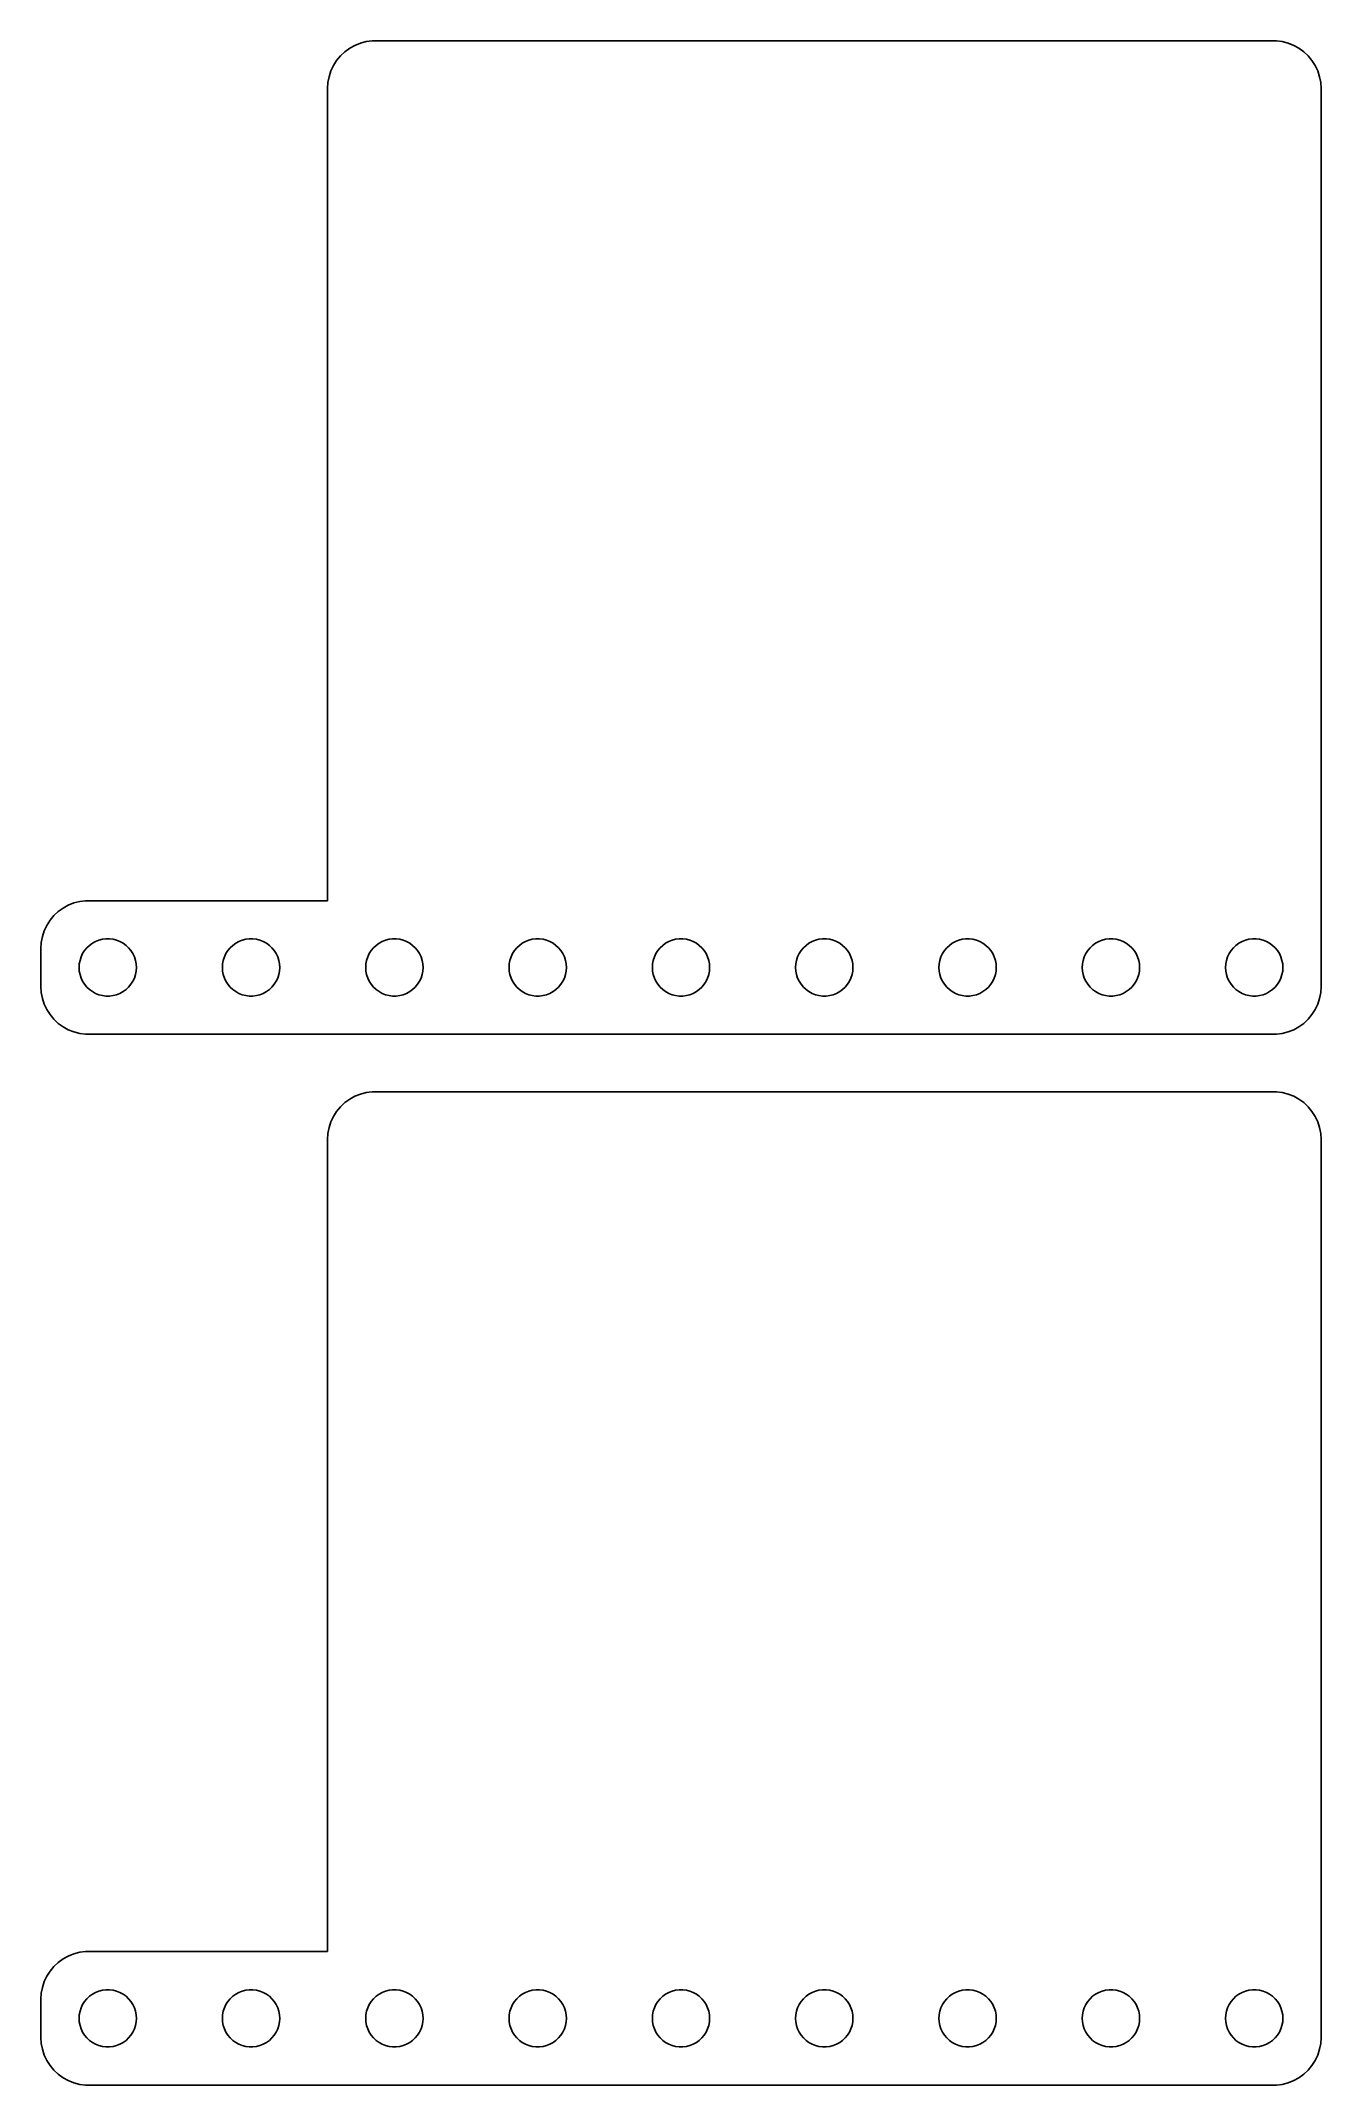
# Model space of a CAD drawing. Header units: metres. Extents: x -67 to 67, y 103 to 317.
import ezdxf

# ---------------------------------------------------------------- set-up
doc = ezdxf.new("R2010")
doc.units = ezdxf.units.M

msp = doc.modelspace()

# ---------------------------------------------------------------- linework, layer by layer
for p, q in [((-33.5451, 316.755), (-34.1289, 316.524)), ((-32.9369, 316.911), (-33.5451, 316.755)), ((-32.3139, 316.99), (-32.9369, 316.911)), ((62.3139, 316.99), (-32.3139, 316.99)), ((62.9369, 316.911), (62.3139, 316.99)), ((63.5451, 316.755), (62.9369, 316.911)), ((64.1289, 316.524), (63.5451, 316.755)), ((-36.0451, 314.939), (-36.3815, 314.409)), ((-35.6448, 315.423), (-36.0451, 314.939)), ((-35.1871, 315.853), (-35.6448, 315.423)), ((-34.6791, 316.222), (-35.1871, 315.853)), ((-34.1289, 316.524), (-34.6791, 316.222)), ((64.6791, 316.222), (64.1289, 316.524)), ((65.1871, 315.853), (64.6791, 316.222)), ((65.6448, 315.423), (65.1871, 315.853)), ((66.0451, 314.939), (65.6448, 315.423)), ((66.3815, 314.409), (66.0451, 314.939)), ((-36.9606, 312.627), (-37, 312)), ((-36.8429, 313.243), (-36.9606, 312.627)), ((-36.6489, 313.841), (-36.8429, 313.243)), ((-36.3815, 314.409), (-36.6489, 313.841)), ((66.6489, 313.841), (66.3815, 314.409)), ((66.8429, 313.243), (66.6489, 313.841)), ((66.9606, 312.627), (66.8429, 313.243)), ((67, 312), (66.9606, 312.627)), ((-37, 312), (-37, 226.99)), ((67, 218), (67, 312)), ((-62.9369, 226.911), (-63.5451, 226.755)), ((-62.3139, 226.99), (-62.9369, 226.911)), ((-37, 226.99), (-62.3139, 226.99)), ((-66.0451, 224.939), (-66.3815, 224.409)), ((-65.6448, 225.423), (-66.0451, 224.939)), ((-65.1871, 225.853), (-65.6448, 225.423)), ((-64.6791, 226.222), (-65.1871, 225.853)), ((-64.1289, 226.524), (-64.6791, 226.222)), ((-63.5451, 226.755), (-64.1289, 226.524)), ((-66.9606, 222.627), (-67, 222)), ((-66.8429, 223.243), (-66.9606, 222.627)), ((-66.6489, 223.841), (-66.8429, 223.243)), ((-66.3815, 224.409), (-66.6489, 223.841)), ((-61.6075, 222.533), (-61.2773, 222.714)), ((-61.2773, 222.714), (-60.927, 222.853)), ((-60.927, 222.853), (-60.5621, 222.947)), ((-60.5621, 222.947), (-60.1884, 222.994)), ((-60.1884, 222.994), (-59.8116, 222.994)), ((-59.8116, 222.994), (-59.4379, 222.947)), ((-59.4379, 222.947), (-59.0729, 222.853)), ((-59.0729, 222.853), (-58.7227, 222.714)), ((-58.7227, 222.714), (-58.3925, 222.533)), ((-46.6075, 222.533), (-46.2773, 222.714)), ((-46.2773, 222.714), (-45.927, 222.853)), ((-45.927, 222.853), (-45.5621, 222.947)), ((-45.5621, 222.947), (-45.1884, 222.994)), ((-45.1884, 222.994), (-44.8116, 222.994)), ((-44.8116, 222.994), (-44.4379, 222.947)), ((-44.4379, 222.947), (-44.0729, 222.853)), ((-44.0729, 222.853), (-43.7227, 222.714)), ((-43.7227, 222.714), (-43.3925, 222.533)), ((-31.6075, 222.533), (-31.2773, 222.714)), ((-31.2773, 222.714), (-30.927, 222.853)), ((-30.927, 222.853), (-30.5621, 222.947)), ((-30.5621, 222.947), (-30.1884, 222.994)), ((-30.1884, 222.994), (-29.8116, 222.994)), ((-29.8116, 222.994), (-29.4379, 222.947)), ((-29.4379, 222.947), (-29.0729, 222.853)), ((-29.0729, 222.853), (-28.7227, 222.714)), ((-28.7227, 222.714), (-28.3925, 222.533)), ((-16.6075, 222.533), (-16.2773, 222.714)), ((-16.2773, 222.714), (-15.927, 222.853)), ((-15.927, 222.853), (-15.5621, 222.947)), ((-15.5621, 222.947), (-15.1884, 222.994)), ((-15.1884, 222.994), (-14.8116, 222.994)), ((-14.8116, 222.994), (-14.4379, 222.947)), ((-14.4379, 222.947), (-14.0729, 222.853)), ((-14.0729, 222.853), (-13.7227, 222.714)), ((-13.7227, 222.714), (-13.3925, 222.533)), ((-1.60747, 222.533), (-1.27733, 222.714)), ((-1.27733, 222.714), (-0.92705, 222.853)), ((-0.92705, 222.853), (-0.56213, 222.947)), ((-0.56213, 222.947), (-0.18837, 222.994)), ((-0.18837, 222.994), (0.18837, 222.994)), ((0.18837, 222.994), (0.56213, 222.947)), ((0.56213, 222.947), (0.92705, 222.853)), ((0.92705, 222.853), (1.27733, 222.714)), ((1.27733, 222.714), (1.60747, 222.533)), ((13.3925, 222.533), (13.7227, 222.714)), ((13.7227, 222.714), (14.0729, 222.853)), ((14.0729, 222.853), (14.4379, 222.947)), ((14.4379, 222.947), (14.8116, 222.994)), ((14.8116, 222.994), (15.1884, 222.994)), ((15.1884, 222.994), (15.5621, 222.947)), ((15.5621, 222.947), (15.927, 222.853)), ((15.927, 222.853), (16.2773, 222.714)), ((16.2773, 222.714), (16.6075, 222.533)), ((28.3925, 222.533), (28.7227, 222.714)), ((28.7227, 222.714), (29.0729, 222.853)), ((29.0729, 222.853), (29.4379, 222.947)), ((29.4379, 222.947), (29.8116, 222.994)), ((29.8116, 222.994), (30.1884, 222.994)), ((30.1884, 222.994), (30.5621, 222.947)), ((30.5621, 222.947), (30.927, 222.853)), ((30.927, 222.853), (31.2773, 222.714)), ((31.2773, 222.714), (31.6075, 222.533)), ((43.3925, 222.533), (43.7227, 222.714)), ((43.7227, 222.714), (44.0729, 222.853)), ((44.0729, 222.853), (44.4379, 222.947)), ((44.4379, 222.947), (44.8116, 222.994)), ((44.8116, 222.994), (45.1884, 222.994)), ((45.1884, 222.994), (45.5621, 222.947)), ((45.5621, 222.947), (45.927, 222.853)), ((45.927, 222.853), (46.2773, 222.714)), ((46.2773, 222.714), (46.6075, 222.533)), ((58.3925, 222.533), (58.7227, 222.714)), ((58.7227, 222.714), (59.0729, 222.853)), ((59.0729, 222.853), (59.4379, 222.947)), ((59.4379, 222.947), (59.8116, 222.994)), ((59.8116, 222.994), (60.1884, 222.994)), ((60.1884, 222.994), (60.5621, 222.947)), ((60.5621, 222.947), (60.927, 222.853)), ((60.927, 222.853), (61.2773, 222.714)), ((61.2773, 222.714), (61.6075, 222.533)), ((-67, 222), (-67, 218)), ((-62.9763, 220.376), (-62.9057, 220.746)), ((-62.9057, 220.746), (-62.7893, 221.104)), ((-62.7893, 221.104), (-62.6289, 221.445)), ((-62.6289, 221.445), (-62.427, 221.763)), ((-62.427, 221.763), (-62.1869, 222.054)), ((-62.1869, 222.054), (-61.9123, 222.312)), ((-61.9123, 222.312), (-61.6075, 222.533)), ((-58.3925, 222.533), (-58.0877, 222.312)), ((-58.0877, 222.312), (-57.8131, 222.054)), ((-57.8131, 222.054), (-57.5729, 221.763)), ((-57.5729, 221.763), (-57.3711, 221.445)), ((-57.3711, 221.445), (-57.2107, 221.104)), ((-57.2107, 221.104), (-57.0942, 220.746)), ((-57.0942, 220.746), (-57.0237, 220.376)), ((-47.9763, 220.376), (-47.9057, 220.746)), ((-47.9057, 220.746), (-47.7893, 221.104)), ((-47.7893, 221.104), (-47.6289, 221.445)), ((-47.6289, 221.445), (-47.427, 221.763)), ((-47.427, 221.763), (-47.1869, 222.054)), ((-47.1869, 222.054), (-46.9123, 222.312)), ((-46.9123, 222.312), (-46.6075, 222.533)), ((-43.3925, 222.533), (-43.0877, 222.312)), ((-43.0877, 222.312), (-42.8131, 222.054)), ((-42.8131, 222.054), (-42.5729, 221.763)), ((-42.5729, 221.763), (-42.3711, 221.445)), ((-42.3711, 221.445), (-42.2107, 221.104)), ((-42.2107, 221.104), (-42.0942, 220.746)), ((-42.0942, 220.746), (-42.0237, 220.376)), ((-32.9763, 220.376), (-32.9057, 220.746)), ((-32.9057, 220.746), (-32.7893, 221.104)), ((-32.7893, 221.104), (-32.6289, 221.445)), ((-32.6289, 221.445), (-32.427, 221.763)), ((-32.427, 221.763), (-32.1869, 222.054)), ((-32.1869, 222.054), (-31.9123, 222.312)), ((-31.9123, 222.312), (-31.6075, 222.533)), ((-28.3925, 222.533), (-28.0877, 222.312)), ((-28.0877, 222.312), (-27.8131, 222.054)), ((-27.8131, 222.054), (-27.5729, 221.763)), ((-27.5729, 221.763), (-27.3711, 221.445)), ((-27.3711, 221.445), (-27.2107, 221.104)), ((-27.2107, 221.104), (-27.0942, 220.746)), ((-27.0942, 220.746), (-27.0237, 220.376)), ((-17.9763, 220.376), (-17.9057, 220.746)), ((-17.9057, 220.746), (-17.7893, 221.104)), ((-17.7893, 221.104), (-17.6289, 221.445)), ((-17.6289, 221.445), (-17.427, 221.763)), ((-17.427, 221.763), (-17.1869, 222.054)), ((-17.1869, 222.054), (-16.9123, 222.312)), ((-16.9123, 222.312), (-16.6075, 222.533)), ((-13.3925, 222.533), (-13.0877, 222.312)), ((-13.0877, 222.312), (-12.8131, 222.054)), ((-12.8131, 222.054), (-12.5729, 221.763)), ((-12.5729, 221.763), (-12.3711, 221.445)), ((-12.3711, 221.445), (-12.2107, 221.104)), ((-12.2107, 221.104), (-12.0942, 220.746)), ((-12.0942, 220.746), (-12.0237, 220.376)), ((-2.97633, 220.376), (-2.90575, 220.746)), ((-2.90575, 220.746), (-2.78932, 221.104)), ((-2.78932, 221.104), (-2.62891, 221.445)), ((-2.62891, 221.445), (-2.42705, 221.763)), ((-2.42705, 221.763), (-2.1869, 222.054)), ((-2.1869, 222.054), (-1.91226, 222.312)), ((-1.91226, 222.312), (-1.60747, 222.533)), ((1.60747, 222.533), (1.91226, 222.312)), ((1.91226, 222.312), (2.1869, 222.054)), ((2.1869, 222.054), (2.42705, 221.763)), ((2.42705, 221.763), (2.62891, 221.445)), ((2.62891, 221.445), (2.78932, 221.104)), ((2.78932, 221.104), (2.90575, 220.746)), ((2.90575, 220.746), (2.97633, 220.376)), ((12.0237, 220.376), (12.0942, 220.746)), ((12.0942, 220.746), (12.2107, 221.104)), ((12.2107, 221.104), (12.3711, 221.445)), ((12.3711, 221.445), (12.5729, 221.763)), ((12.5729, 221.763), (12.8131, 222.054)), ((12.8131, 222.054), (13.0877, 222.312)), ((13.0877, 222.312), (13.3925, 222.533)), ((16.6075, 222.533), (16.9123, 222.312)), ((16.9123, 222.312), (17.1869, 222.054)), ((17.1869, 222.054), (17.427, 221.763)), ((17.427, 221.763), (17.6289, 221.445)), ((17.6289, 221.445), (17.7893, 221.104)), ((17.7893, 221.104), (17.9057, 220.746)), ((17.9057, 220.746), (17.9763, 220.376)), ((27.0237, 220.376), (27.0942, 220.746)), ((27.0942, 220.746), (27.2107, 221.104)), ((27.2107, 221.104), (27.3711, 221.445)), ((27.3711, 221.445), (27.5729, 221.763)), ((27.5729, 221.763), (27.8131, 222.054)), ((27.8131, 222.054), (28.0877, 222.312)), ((28.0877, 222.312), (28.3925, 222.533)), ((31.6075, 222.533), (31.9123, 222.312)), ((31.9123, 222.312), (32.1869, 222.054)), ((32.1869, 222.054), (32.427, 221.763)), ((32.427, 221.763), (32.6289, 221.445)), ((32.6289, 221.445), (32.7893, 221.104)), ((32.7893, 221.104), (32.9057, 220.746)), ((32.9057, 220.746), (32.9763, 220.376)), ((42.0237, 220.376), (42.0942, 220.746)), ((42.0942, 220.746), (42.2107, 221.104)), ((42.2107, 221.104), (42.3711, 221.445)), ((42.3711, 221.445), (42.5729, 221.763)), ((42.5729, 221.763), (42.8131, 222.054)), ((42.8131, 222.054), (43.0877, 222.312)), ((43.0877, 222.312), (43.3925, 222.533)), ((46.6075, 222.533), (46.9123, 222.312)), ((46.9123, 222.312), (47.1869, 222.054)), ((47.1869, 222.054), (47.427, 221.763)), ((47.427, 221.763), (47.6289, 221.445)), ((47.6289, 221.445), (47.7893, 221.104)), ((47.7893, 221.104), (47.9057, 220.746)), ((47.9057, 220.746), (47.9763, 220.376)), ((57.0237, 220.376), (57.0942, 220.746)), ((57.0942, 220.746), (57.2107, 221.104)), ((57.2107, 221.104), (57.3711, 221.445)), ((57.3711, 221.445), (57.5729, 221.763)), ((57.5729, 221.763), (57.8131, 222.054)), ((57.8131, 222.054), (58.0877, 222.312)), ((58.0877, 222.312), (58.3925, 222.533)), ((61.6075, 222.533), (61.9123, 222.312)), ((61.9123, 222.312), (62.1869, 222.054)), ((62.1869, 222.054), (62.427, 221.763)), ((62.427, 221.763), (62.6289, 221.445)), ((62.6289, 221.445), (62.7893, 221.104)), ((62.7893, 221.104), (62.9057, 220.746)), ((62.9057, 220.746), (62.9763, 220.376)), ((-63, 220), (-62.9763, 220.376)), ((-62.9763, 219.624), (-63, 220)), ((-62.9057, 219.254), (-62.9763, 219.624)), ((-62.7893, 218.896), (-62.9057, 219.254)), ((-62.6289, 218.555), (-62.7893, 218.896)), ((-62.427, 218.237), (-62.6289, 218.555)), ((-57.3711, 218.555), (-57.5729, 218.237)), ((-57.2107, 218.896), (-57.3711, 218.555)), ((-57.0942, 219.254), (-57.2107, 218.896)), ((-57.0237, 219.624), (-57.0942, 219.254)), ((-57.0237, 220.376), (-57, 220)), ((-57, 220), (-57.0237, 219.624)), ((-48, 220), (-47.9763, 220.376)), ((-47.9763, 219.624), (-48, 220)), ((-47.9057, 219.254), (-47.9763, 219.624)), ((-47.7893, 218.896), (-47.9057, 219.254)), ((-47.6289, 218.555), (-47.7893, 218.896)), ((-47.427, 218.237), (-47.6289, 218.555)), ((-42.3711, 218.555), (-42.5729, 218.237)), ((-42.2107, 218.896), (-42.3711, 218.555)), ((-42.0942, 219.254), (-42.2107, 218.896)), ((-42.0237, 219.624), (-42.0942, 219.254)), ((-42.0237, 220.376), (-42, 220)), ((-42, 220), (-42.0237, 219.624)), ((-33, 220), (-32.9763, 220.376)), ((-32.9763, 219.624), (-33, 220)), ((-32.9057, 219.254), (-32.9763, 219.624)), ((-32.7893, 218.896), (-32.9057, 219.254)), ((-32.6289, 218.555), (-32.7893, 218.896)), ((-32.427, 218.237), (-32.6289, 218.555)), ((-27.3711, 218.555), (-27.5729, 218.237)), ((-27.2107, 218.896), (-27.3711, 218.555)), ((-27.0942, 219.254), (-27.2107, 218.896)), ((-27.0237, 219.624), (-27.0942, 219.254)), ((-27.0237, 220.376), (-27, 220)), ((-27, 220), (-27.0237, 219.624)), ((-18, 220), (-17.9763, 220.376)), ((-17.9763, 219.624), (-18, 220)), ((-17.9057, 219.254), (-17.9763, 219.624)), ((-17.7893, 218.896), (-17.9057, 219.254)), ((-17.6289, 218.555), (-17.7893, 218.896)), ((-17.427, 218.237), (-17.6289, 218.555)), ((-12.3711, 218.555), (-12.5729, 218.237)), ((-12.2107, 218.896), (-12.3711, 218.555)), ((-12.0942, 219.254), (-12.2107, 218.896)), ((-12.0237, 219.624), (-12.0942, 219.254)), ((-12.0237, 220.376), (-12, 220)), ((-12, 220), (-12.0237, 219.624)), ((-3, 220), (-2.97633, 220.376)), ((-2.97633, 219.624), (-3, 220)), ((-2.90575, 219.254), (-2.97633, 219.624)), ((-2.78932, 218.896), (-2.90575, 219.254)), ((-2.62891, 218.555), (-2.78932, 218.896)), ((-2.42705, 218.237), (-2.62891, 218.555)), ((2.62891, 218.555), (2.42705, 218.237)), ((2.78932, 218.896), (2.62891, 218.555)), ((2.90575, 219.254), (2.78932, 218.896)), ((2.97633, 219.624), (2.90575, 219.254)), ((2.97633, 220.376), (3, 220)), ((3, 220), (2.97633, 219.624)), ((12, 220), (12.0237, 220.376)), ((12.0237, 219.624), (12, 220)), ((12.0942, 219.254), (12.0237, 219.624)), ((12.2107, 218.896), (12.0942, 219.254)), ((12.3711, 218.555), (12.2107, 218.896)), ((12.5729, 218.237), (12.3711, 218.555)), ((17.6289, 218.555), (17.427, 218.237)), ((17.7893, 218.896), (17.6289, 218.555)), ((17.9057, 219.254), (17.7893, 218.896)), ((17.9763, 219.624), (17.9057, 219.254)), ((17.9763, 220.376), (18, 220)), ((18, 220), (17.9763, 219.624)), ((27, 220), (27.0237, 220.376)), ((27.0237, 219.624), (27, 220)), ((27.0942, 219.254), (27.0237, 219.624)), ((27.2107, 218.896), (27.0942, 219.254)), ((27.3711, 218.555), (27.2107, 218.896)), ((27.5729, 218.237), (27.3711, 218.555)), ((32.6289, 218.555), (32.427, 218.237)), ((32.7893, 218.896), (32.6289, 218.555)), ((32.9057, 219.254), (32.7893, 218.896)), ((32.9763, 219.624), (32.9057, 219.254)), ((32.9763, 220.376), (33, 220)), ((33, 220), (32.9763, 219.624)), ((42, 220), (42.0237, 220.376)), ((42.0237, 219.624), (42, 220)), ((42.0942, 219.254), (42.0237, 219.624)), ((42.2107, 218.896), (42.0942, 219.254)), ((42.3711, 218.555), (42.2107, 218.896)), ((42.5729, 218.237), (42.3711, 218.555)), ((47.6289, 218.555), (47.427, 218.237)), ((47.7893, 218.896), (47.6289, 218.555)), ((47.9057, 219.254), (47.7893, 218.896)), ((47.9763, 219.624), (47.9057, 219.254)), ((47.9763, 220.376), (48, 220)), ((48, 220), (47.9763, 219.624)), ((57, 220), (57.0237, 220.376)), ((57.0237, 219.624), (57, 220)), ((57.0942, 219.254), (57.0237, 219.624)), ((57.2107, 218.896), (57.0942, 219.254)), ((57.3711, 218.555), (57.2107, 218.896)), ((57.5729, 218.237), (57.3711, 218.555)), ((62.6289, 218.555), (62.427, 218.237)), ((62.7893, 218.896), (62.6289, 218.555)), ((62.9057, 219.254), (62.7893, 218.896)), ((62.9763, 219.624), (62.9057, 219.254)), ((62.9763, 220.376), (63, 220)), ((63, 220), (62.9763, 219.624)), ((-67, 218), (-66.9606, 217.373)), ((-66.9606, 217.373), (-66.8429, 216.757)), ((-66.8429, 216.757), (-66.6489, 216.159)), ((-66.6489, 216.159), (-66.3815, 215.591)), ((-62.1869, 217.946), (-62.427, 218.237)), ((-61.9123, 217.688), (-62.1869, 217.946)), ((-61.6075, 217.467), (-61.9123, 217.688)), ((-61.2773, 217.286), (-61.6075, 217.467)), ((-60.927, 217.147), (-61.2773, 217.286)), ((-60.5621, 217.053), (-60.927, 217.147)), ((-60.1884, 217.006), (-60.5621, 217.053)), ((-59.8116, 217.006), (-60.1884, 217.006)), ((-59.4379, 217.053), (-59.8116, 217.006)), ((-59.0729, 217.147), (-59.4379, 217.053)), ((-58.7227, 217.286), (-59.0729, 217.147)), ((-58.3925, 217.467), (-58.7227, 217.286)), ((-58.0877, 217.688), (-58.3925, 217.467)), ((-57.8131, 217.946), (-58.0877, 217.688)), ((-57.5729, 218.237), (-57.8131, 217.946)), ((-47.1869, 217.946), (-47.427, 218.237)), ((-46.9123, 217.688), (-47.1869, 217.946)), ((-46.6075, 217.467), (-46.9123, 217.688)), ((-46.2773, 217.286), (-46.6075, 217.467)), ((-45.927, 217.147), (-46.2773, 217.286)), ((-45.5621, 217.053), (-45.927, 217.147)), ((-45.1884, 217.006), (-45.5621, 217.053)), ((-44.8116, 217.006), (-45.1884, 217.006)), ((-44.4379, 217.053), (-44.8116, 217.006)), ((-44.0729, 217.147), (-44.4379, 217.053)), ((-43.7227, 217.286), (-44.0729, 217.147)), ((-43.3925, 217.467), (-43.7227, 217.286)), ((-43.0877, 217.688), (-43.3925, 217.467)), ((-42.8131, 217.946), (-43.0877, 217.688)), ((-42.5729, 218.237), (-42.8131, 217.946)), ((-32.1869, 217.946), (-32.427, 218.237)), ((-31.9123, 217.688), (-32.1869, 217.946)), ((-31.6075, 217.467), (-31.9123, 217.688)), ((-31.2773, 217.286), (-31.6075, 217.467)), ((-30.927, 217.147), (-31.2773, 217.286)), ((-30.5621, 217.053), (-30.927, 217.147)), ((-30.1884, 217.006), (-30.5621, 217.053)), ((-29.8116, 217.006), (-30.1884, 217.006)), ((-29.4379, 217.053), (-29.8116, 217.006)), ((-29.0729, 217.147), (-29.4379, 217.053)), ((-28.7227, 217.286), (-29.0729, 217.147)), ((-28.3925, 217.467), (-28.7227, 217.286)), ((-28.0877, 217.688), (-28.3925, 217.467)), ((-27.8131, 217.946), (-28.0877, 217.688)), ((-27.5729, 218.237), (-27.8131, 217.946)), ((-17.1869, 217.946), (-17.427, 218.237)), ((-16.9123, 217.688), (-17.1869, 217.946)), ((-16.6075, 217.467), (-16.9123, 217.688)), ((-16.2773, 217.286), (-16.6075, 217.467)), ((-15.927, 217.147), (-16.2773, 217.286)), ((-15.5621, 217.053), (-15.927, 217.147)), ((-15.1884, 217.006), (-15.5621, 217.053)), ((-14.8116, 217.006), (-15.1884, 217.006)), ((-14.4379, 217.053), (-14.8116, 217.006)), ((-14.0729, 217.147), (-14.4379, 217.053)), ((-13.7227, 217.286), (-14.0729, 217.147)), ((-13.3925, 217.467), (-13.7227, 217.286)), ((-13.0877, 217.688), (-13.3925, 217.467)), ((-12.8131, 217.946), (-13.0877, 217.688)), ((-12.5729, 218.237), (-12.8131, 217.946)), ((-2.1869, 217.946), (-2.42705, 218.237)), ((-1.91226, 217.688), (-2.1869, 217.946)), ((-1.60747, 217.467), (-1.91226, 217.688)), ((-1.27733, 217.286), (-1.60747, 217.467)), ((-0.92705, 217.147), (-1.27733, 217.286)), ((-0.56213, 217.053), (-0.92705, 217.147)), ((-0.18837, 217.006), (-0.56213, 217.053)), ((0.18837, 217.006), (-0.18837, 217.006)), ((0.56213, 217.053), (0.18837, 217.006)), ((0.92705, 217.147), (0.56213, 217.053)), ((1.27733, 217.286), (0.92705, 217.147)), ((1.60747, 217.467), (1.27733, 217.286)), ((1.91226, 217.688), (1.60747, 217.467)), ((2.1869, 217.946), (1.91226, 217.688)), ((2.42705, 218.237), (2.1869, 217.946)), ((12.8131, 217.946), (12.5729, 218.237)), ((13.0877, 217.688), (12.8131, 217.946)), ((13.3925, 217.467), (13.0877, 217.688)), ((13.7227, 217.286), (13.3925, 217.467)), ((14.0729, 217.147), (13.7227, 217.286)), ((14.4379, 217.053), (14.0729, 217.147)), ((14.8116, 217.006), (14.4379, 217.053)), ((15.1884, 217.006), (14.8116, 217.006)), ((15.5621, 217.053), (15.1884, 217.006)), ((15.927, 217.147), (15.5621, 217.053)), ((16.2773, 217.286), (15.927, 217.147)), ((16.6075, 217.467), (16.2773, 217.286)), ((16.9123, 217.688), (16.6075, 217.467)), ((17.1869, 217.946), (16.9123, 217.688)), ((17.427, 218.237), (17.1869, 217.946)), ((27.8131, 217.946), (27.5729, 218.237)), ((28.0877, 217.688), (27.8131, 217.946)), ((28.3925, 217.467), (28.0877, 217.688)), ((28.7227, 217.286), (28.3925, 217.467)), ((29.0729, 217.147), (28.7227, 217.286)), ((29.4379, 217.053), (29.0729, 217.147)), ((29.8116, 217.006), (29.4379, 217.053)), ((30.1884, 217.006), (29.8116, 217.006)), ((30.5621, 217.053), (30.1884, 217.006)), ((30.927, 217.147), (30.5621, 217.053)), ((31.2773, 217.286), (30.927, 217.147)), ((31.6075, 217.467), (31.2773, 217.286)), ((31.9123, 217.688), (31.6075, 217.467)), ((32.1869, 217.946), (31.9123, 217.688)), ((32.427, 218.237), (32.1869, 217.946)), ((42.8131, 217.946), (42.5729, 218.237)), ((43.0877, 217.688), (42.8131, 217.946)), ((43.3925, 217.467), (43.0877, 217.688)), ((43.7227, 217.286), (43.3925, 217.467)), ((44.0729, 217.147), (43.7227, 217.286)), ((44.4379, 217.053), (44.0729, 217.147)), ((44.8116, 217.006), (44.4379, 217.053)), ((45.1884, 217.006), (44.8116, 217.006)), ((45.5621, 217.053), (45.1884, 217.006)), ((45.927, 217.147), (45.5621, 217.053)), ((46.2773, 217.286), (45.927, 217.147)), ((46.6075, 217.467), (46.2773, 217.286)), ((46.9123, 217.688), (46.6075, 217.467)), ((47.1869, 217.946), (46.9123, 217.688)), ((47.427, 218.237), (47.1869, 217.946)), ((57.8131, 217.946), (57.5729, 218.237)), ((58.0877, 217.688), (57.8131, 217.946)), ((58.3925, 217.467), (58.0877, 217.688)), ((58.7227, 217.286), (58.3925, 217.467)), ((59.0729, 217.147), (58.7227, 217.286)), ((59.4379, 217.053), (59.0729, 217.147)), ((59.8116, 217.006), (59.4379, 217.053)), ((60.1884, 217.006), (59.8116, 217.006)), ((60.5621, 217.053), (60.1884, 217.006)), ((60.927, 217.147), (60.5621, 217.053)), ((61.2773, 217.286), (60.927, 217.147)), ((61.6075, 217.467), (61.2773, 217.286)), ((61.9123, 217.688), (61.6075, 217.467)), ((62.1869, 217.946), (61.9123, 217.688)), ((62.427, 218.237), (62.1869, 217.946)), ((66.3815, 215.591), (66.6489, 216.159)), ((66.6489, 216.159), (66.8429, 216.757)), ((66.8429, 216.757), (66.9606, 217.373)), ((66.9606, 217.373), (67, 218)), ((-66.3815, 215.591), (-66.0451, 215.061)), ((-66.0451, 215.061), (-65.6448, 214.577)), ((-65.6448, 214.577), (-65.1871, 214.147)), ((-65.1871, 214.147), (-64.6791, 213.778)), ((64.6791, 213.778), (65.1871, 214.147)), ((65.1871, 214.147), (65.6448, 214.577)), ((65.6448, 214.577), (66.0451, 215.061)), ((66.0451, 215.061), (66.3815, 215.591)), ((-64.6791, 213.778), (-64.1289, 213.476)), ((-64.1289, 213.476), (-63.5451, 213.245)), ((-63.5451, 213.245), (-62.9369, 213.089)), ((-62.9369, 213.089), (-62.3139, 213.01)), ((-62.3139, 213.01), (62.3139, 213.01)), ((62.3139, 213.01), (62.9369, 213.089)), ((62.9369, 213.089), (63.5451, 213.245)), ((63.5451, 213.245), (64.1289, 213.476)), ((64.1289, 213.476), (64.6791, 213.778)), ((-35.6448, 205.423), (-36.0451, 204.939)), ((-35.1871, 205.853), (-35.6448, 205.423)), ((-34.6791, 206.222), (-35.1871, 205.853)), ((-34.1289, 206.524), (-34.6791, 206.222)), ((-33.5451, 206.755), (-34.1289, 206.524)), ((-32.9369, 206.911), (-33.5451, 206.755)), ((-32.3139, 206.99), (-32.9369, 206.911)), ((62.3139, 206.99), (-32.3139, 206.99)), ((62.9369, 206.911), (62.3139, 206.99)), ((63.5451, 206.755), (62.9369, 206.911)), ((64.1289, 206.524), (63.5451, 206.755)), ((64.6791, 206.222), (64.1289, 206.524)), ((65.1871, 205.853), (64.6791, 206.222)), ((65.6448, 205.423), (65.1871, 205.853)), ((66.0451, 204.939), (65.6448, 205.423)), ((-36.6489, 203.841), (-36.8429, 203.243)), ((-36.3815, 204.409), (-36.6489, 203.841)), ((-36.0451, 204.939), (-36.3815, 204.409)), ((66.3815, 204.409), (66.0451, 204.939)), ((66.6489, 203.841), (66.3815, 204.409)), ((66.8429, 203.243), (66.6489, 203.841)), ((-36.9606, 202.627), (-37, 202)), ((-37, 202), (-37, 116.99)), ((-36.8429, 203.243), (-36.9606, 202.627)), ((66.9606, 202.627), (66.8429, 203.243)), ((67, 202), (66.9606, 202.627)), ((67, 108), (67, 202)), ((-65.1871, 115.853), (-65.6448, 115.423)), ((-64.6791, 116.222), (-65.1871, 115.853)), ((-64.1289, 116.524), (-64.6791, 116.222)), ((-63.5451, 116.755), (-64.1289, 116.524)), ((-62.9369, 116.911), (-63.5451, 116.755)), ((-62.3139, 116.99), (-62.9369, 116.911)), ((-37, 116.99), (-62.3139, 116.99)), ((-66.6489, 113.841), (-66.8429, 113.243)), ((-66.3815, 114.409), (-66.6489, 113.841)), ((-66.0451, 114.939), (-66.3815, 114.409)), ((-65.6448, 115.423), (-66.0451, 114.939)), ((-66.9606, 112.627), (-67, 112)), ((-67, 112), (-67, 108)), ((-66.8429, 113.243), (-66.9606, 112.627)), ((-62.7893, 111.104), (-62.6289, 111.445)), ((-62.6289, 111.445), (-62.427, 111.763)), ((-62.427, 111.763), (-62.1869, 112.054)), ((-62.1869, 112.054), (-61.9123, 112.312)), ((-61.9123, 112.312), (-61.6075, 112.533)), ((-61.6075, 112.533), (-61.2773, 112.714)), ((-61.2773, 112.714), (-60.927, 112.853)), ((-60.927, 112.853), (-60.5621, 112.947)), ((-60.5621, 112.947), (-60.1884, 112.994)), ((-60.1884, 112.994), (-59.8116, 112.994)), ((-59.8116, 112.994), (-59.4379, 112.947)), ((-59.4379, 112.947), (-59.0729, 112.853)), ((-59.0729, 112.853), (-58.7227, 112.714)), ((-58.7227, 112.714), (-58.3925, 112.533)), ((-58.3925, 112.533), (-58.0877, 112.312)), ((-58.0877, 112.312), (-57.8131, 112.054)), ((-57.8131, 112.054), (-57.5729, 111.763)), ((-57.5729, 111.763), (-57.3711, 111.445)), ((-57.3711, 111.445), (-57.2107, 111.104)), ((-47.7893, 111.104), (-47.6289, 111.445)), ((-47.6289, 111.445), (-47.427, 111.763)), ((-47.427, 111.763), (-47.1869, 112.054)), ((-47.1869, 112.054), (-46.9123, 112.312)), ((-46.9123, 112.312), (-46.6075, 112.533)), ((-46.6075, 112.533), (-46.2773, 112.714)), ((-46.2773, 112.714), (-45.927, 112.853)), ((-45.927, 112.853), (-45.5621, 112.947)), ((-45.5621, 112.947), (-45.1884, 112.994)), ((-45.1884, 112.994), (-44.8116, 112.994)), ((-44.8116, 112.994), (-44.4379, 112.947)), ((-44.4379, 112.947), (-44.0729, 112.853)), ((-44.0729, 112.853), (-43.7227, 112.714)), ((-43.7227, 112.714), (-43.3925, 112.533)), ((-43.3925, 112.533), (-43.0877, 112.312)), ((-43.0877, 112.312), (-42.8131, 112.054)), ((-42.8131, 112.054), (-42.5729, 111.763)), ((-42.5729, 111.763), (-42.3711, 111.445)), ((-42.3711, 111.445), (-42.2107, 111.104)), ((-32.7893, 111.104), (-32.6289, 111.445)), ((-32.6289, 111.445), (-32.427, 111.763)), ((-32.427, 111.763), (-32.1869, 112.054)), ((-32.1869, 112.054), (-31.9123, 112.312)), ((-31.9123, 112.312), (-31.6075, 112.533)), ((-31.6075, 112.533), (-31.2773, 112.714)), ((-31.2773, 112.714), (-30.927, 112.853)), ((-30.927, 112.853), (-30.5621, 112.947)), ((-30.5621, 112.947), (-30.1884, 112.994)), ((-30.1884, 112.994), (-29.8116, 112.994)), ((-29.8116, 112.994), (-29.4379, 112.947)), ((-29.4379, 112.947), (-29.0729, 112.853)), ((-29.0729, 112.853), (-28.7227, 112.714)), ((-28.7227, 112.714), (-28.3925, 112.533)), ((-28.3925, 112.533), (-28.0877, 112.312)), ((-28.0877, 112.312), (-27.8131, 112.054)), ((-27.8131, 112.054), (-27.5729, 111.763)), ((-27.5729, 111.763), (-27.3711, 111.445)), ((-27.3711, 111.445), (-27.2107, 111.104)), ((-17.7893, 111.104), (-17.6289, 111.445)), ((-17.6289, 111.445), (-17.427, 111.763)), ((-17.427, 111.763), (-17.1869, 112.054)), ((-17.1869, 112.054), (-16.9123, 112.312)), ((-16.9123, 112.312), (-16.6075, 112.533)), ((-16.6075, 112.533), (-16.2773, 112.714)), ((-16.2773, 112.714), (-15.927, 112.853)), ((-15.927, 112.853), (-15.5621, 112.947)), ((-15.5621, 112.947), (-15.1884, 112.994)), ((-15.1884, 112.994), (-14.8116, 112.994)), ((-14.8116, 112.994), (-14.4379, 112.947)), ((-14.4379, 112.947), (-14.0729, 112.853)), ((-14.0729, 112.853), (-13.7227, 112.714)), ((-13.7227, 112.714), (-13.3925, 112.533)), ((-13.3925, 112.533), (-13.0877, 112.312)), ((-13.0877, 112.312), (-12.8131, 112.054)), ((-12.8131, 112.054), (-12.5729, 111.763)), ((-12.5729, 111.763), (-12.3711, 111.445)), ((-12.3711, 111.445), (-12.2107, 111.104)), ((-2.78932, 111.104), (-2.62891, 111.445)), ((-2.62891, 111.445), (-2.42705, 111.763)), ((-2.42705, 111.763), (-2.1869, 112.054)), ((-2.1869, 112.054), (-1.91226, 112.312)), ((-1.91226, 112.312), (-1.60747, 112.533)), ((-1.60747, 112.533), (-1.27733, 112.714)), ((-1.27733, 112.714), (-0.92705, 112.853)), ((-0.92705, 112.853), (-0.56213, 112.947)), ((-0.56213, 112.947), (-0.18837, 112.994)), ((-0.18837, 112.994), (0.18837, 112.994)), ((0.18837, 112.994), (0.56213, 112.947)), ((0.56213, 112.947), (0.92705, 112.853)), ((0.92705, 112.853), (1.27733, 112.714)), ((1.27733, 112.714), (1.60747, 112.533)), ((1.60747, 112.533), (1.91226, 112.312)), ((1.91226, 112.312), (2.1869, 112.054)), ((2.1869, 112.054), (2.42705, 111.763)), ((2.42705, 111.763), (2.62891, 111.445)), ((2.62891, 111.445), (2.78932, 111.104)), ((12.2107, 111.104), (12.3711, 111.445)), ((12.3711, 111.445), (12.5729, 111.763)), ((12.5729, 111.763), (12.8131, 112.054)), ((12.8131, 112.054), (13.0877, 112.312)), ((13.0877, 112.312), (13.3925, 112.533)), ((13.3925, 112.533), (13.7227, 112.714)), ((13.7227, 112.714), (14.0729, 112.853)), ((14.0729, 112.853), (14.4379, 112.947)), ((14.4379, 112.947), (14.8116, 112.994)), ((14.8116, 112.994), (15.1884, 112.994)), ((15.1884, 112.994), (15.5621, 112.947)), ((15.5621, 112.947), (15.927, 112.853)), ((15.927, 112.853), (16.2773, 112.714)), ((16.2773, 112.714), (16.6075, 112.533)), ((16.6075, 112.533), (16.9123, 112.312)), ((16.9123, 112.312), (17.1869, 112.054)), ((17.1869, 112.054), (17.427, 111.763)), ((17.427, 111.763), (17.6289, 111.445)), ((17.6289, 111.445), (17.7893, 111.104)), ((27.2107, 111.104), (27.3711, 111.445)), ((27.3711, 111.445), (27.5729, 111.763)), ((27.5729, 111.763), (27.8131, 112.054)), ((27.8131, 112.054), (28.0877, 112.312)), ((28.0877, 112.312), (28.3925, 112.533)), ((28.3925, 112.533), (28.7227, 112.714)), ((28.7227, 112.714), (29.0729, 112.853)), ((29.0729, 112.853), (29.4379, 112.947)), ((29.4379, 112.947), (29.8116, 112.994)), ((29.8116, 112.994), (30.1884, 112.994)), ((30.1884, 112.994), (30.5621, 112.947)), ((30.5621, 112.947), (30.927, 112.853)), ((30.927, 112.853), (31.2773, 112.714)), ((31.2773, 112.714), (31.6075, 112.533)), ((31.6075, 112.533), (31.9123, 112.312)), ((31.9123, 112.312), (32.1869, 112.054)), ((32.1869, 112.054), (32.427, 111.763)), ((32.427, 111.763), (32.6289, 111.445)), ((32.6289, 111.445), (32.7893, 111.104)), ((42.2107, 111.104), (42.3711, 111.445)), ((42.3711, 111.445), (42.5729, 111.763)), ((42.5729, 111.763), (42.8131, 112.054)), ((42.8131, 112.054), (43.0877, 112.312)), ((43.0877, 112.312), (43.3925, 112.533)), ((43.3925, 112.533), (43.7227, 112.714)), ((43.7227, 112.714), (44.0729, 112.853)), ((44.0729, 112.853), (44.4379, 112.947)), ((44.4379, 112.947), (44.8116, 112.994)), ((44.8116, 112.994), (45.1884, 112.994)), ((45.1884, 112.994), (45.5621, 112.947)), ((45.5621, 112.947), (45.927, 112.853)), ((45.927, 112.853), (46.2773, 112.714)), ((46.2773, 112.714), (46.6075, 112.533)), ((46.6075, 112.533), (46.9123, 112.312)), ((46.9123, 112.312), (47.1869, 112.054)), ((47.1869, 112.054), (47.427, 111.763)), ((47.427, 111.763), (47.6289, 111.445)), ((47.6289, 111.445), (47.7893, 111.104)), ((57.2107, 111.104), (57.3711, 111.445)), ((57.3711, 111.445), (57.5729, 111.763)), ((57.5729, 111.763), (57.8131, 112.054)), ((57.8131, 112.054), (58.0877, 112.312)), ((58.0877, 112.312), (58.3925, 112.533)), ((58.3925, 112.533), (58.7227, 112.714)), ((58.7227, 112.714), (59.0729, 112.853)), ((59.0729, 112.853), (59.4379, 112.947)), ((59.4379, 112.947), (59.8116, 112.994)), ((59.8116, 112.994), (60.1884, 112.994)), ((60.1884, 112.994), (60.5621, 112.947)), ((60.5621, 112.947), (60.927, 112.853)), ((60.927, 112.853), (61.2773, 112.714)), ((61.2773, 112.714), (61.6075, 112.533)), ((61.6075, 112.533), (61.9123, 112.312)), ((61.9123, 112.312), (62.1869, 112.054)), ((62.1869, 112.054), (62.427, 111.763)), ((62.427, 111.763), (62.6289, 111.445)), ((62.6289, 111.445), (62.7893, 111.104)), ((-63, 110), (-62.9763, 110.376)), ((-62.9763, 109.624), (-63, 110)), ((-62.9763, 110.376), (-62.9057, 110.746)), ((-62.9057, 109.254), (-62.9763, 109.624)), ((-62.9057, 110.746), (-62.7893, 111.104)), ((-62.7893, 108.896), (-62.9057, 109.254)), ((-57.2107, 111.104), (-57.0942, 110.746)), ((-57.0942, 109.254), (-57.2107, 108.896)), ((-57.0942, 110.746), (-57.0237, 110.376)), ((-57.0237, 109.624), (-57.0942, 109.254)), ((-57.0237, 110.376), (-57, 110)), ((-57, 110), (-57.0237, 109.624)), ((-48, 110), (-47.9763, 110.376)), ((-47.9763, 109.624), (-48, 110)), ((-47.9763, 110.376), (-47.9057, 110.746)), ((-47.9057, 109.254), (-47.9763, 109.624)), ((-47.9057, 110.746), (-47.7893, 111.104)), ((-47.7893, 108.896), (-47.9057, 109.254)), ((-42.2107, 111.104), (-42.0942, 110.746)), ((-42.0942, 109.254), (-42.2107, 108.896)), ((-42.0942, 110.746), (-42.0237, 110.376)), ((-42.0237, 109.624), (-42.0942, 109.254)), ((-42.0237, 110.376), (-42, 110)), ((-42, 110), (-42.0237, 109.624)), ((-33, 110), (-32.9763, 110.376)), ((-32.9763, 109.624), (-33, 110)), ((-32.9763, 110.376), (-32.9057, 110.746)), ((-32.9057, 109.254), (-32.9763, 109.624)), ((-32.9057, 110.746), (-32.7893, 111.104)), ((-32.7893, 108.896), (-32.9057, 109.254)), ((-27.2107, 111.104), (-27.0942, 110.746)), ((-27.0942, 109.254), (-27.2107, 108.896)), ((-27.0942, 110.746), (-27.0237, 110.376)), ((-27.0237, 109.624), (-27.0942, 109.254)), ((-27.0237, 110.376), (-27, 110)), ((-27, 110), (-27.0237, 109.624)), ((-18, 110), (-17.9763, 110.376)), ((-17.9763, 109.624), (-18, 110)), ((-17.9763, 110.376), (-17.9057, 110.746)), ((-17.9057, 109.254), (-17.9763, 109.624)), ((-17.9057, 110.746), (-17.7893, 111.104)), ((-17.7893, 108.896), (-17.9057, 109.254)), ((-12.2107, 111.104), (-12.0942, 110.746)), ((-12.0942, 109.254), (-12.2107, 108.896)), ((-12.0942, 110.746), (-12.0237, 110.376)), ((-12.0237, 109.624), (-12.0942, 109.254)), ((-12.0237, 110.376), (-12, 110)), ((-12, 110), (-12.0237, 109.624)), ((-3, 110), (-2.97633, 110.376)), ((-2.97633, 109.624), (-3, 110)), ((-2.97633, 110.376), (-2.90575, 110.746)), ((-2.90575, 109.254), (-2.97633, 109.624)), ((-2.90575, 110.746), (-2.78932, 111.104)), ((-2.78932, 108.896), (-2.90575, 109.254)), ((2.78932, 111.104), (2.90575, 110.746)), ((2.90575, 109.254), (2.78932, 108.896)), ((2.90575, 110.746), (2.97633, 110.376)), ((2.97633, 109.624), (2.90575, 109.254)), ((2.97633, 110.376), (3, 110)), ((3, 110), (2.97633, 109.624)), ((12, 110), (12.0237, 110.376)), ((12.0237, 109.624), (12, 110)), ((12.0237, 110.376), (12.0942, 110.746)), ((12.0942, 109.254), (12.0237, 109.624)), ((12.0942, 110.746), (12.2107, 111.104)), ((12.2107, 108.896), (12.0942, 109.254)), ((17.7893, 111.104), (17.9057, 110.746)), ((17.9057, 109.254), (17.7893, 108.896)), ((17.9057, 110.746), (17.9763, 110.376)), ((17.9763, 109.624), (17.9057, 109.254)), ((17.9763, 110.376), (18, 110)), ((18, 110), (17.9763, 109.624)), ((27, 110), (27.0237, 110.376)), ((27.0237, 109.624), (27, 110)), ((27.0237, 110.376), (27.0942, 110.746)), ((27.0942, 109.254), (27.0237, 109.624)), ((27.0942, 110.746), (27.2107, 111.104)), ((27.2107, 108.896), (27.0942, 109.254)), ((32.7893, 111.104), (32.9057, 110.746)), ((32.9057, 109.254), (32.7893, 108.896)), ((32.9057, 110.746), (32.9763, 110.376)), ((32.9763, 109.624), (32.9057, 109.254)), ((32.9763, 110.376), (33, 110)), ((33, 110), (32.9763, 109.624)), ((42, 110), (42.0237, 110.376)), ((42.0237, 109.624), (42, 110)), ((42.0237, 110.376), (42.0942, 110.746)), ((42.0942, 109.254), (42.0237, 109.624)), ((42.0942, 110.746), (42.2107, 111.104)), ((42.2107, 108.896), (42.0942, 109.254)), ((47.7893, 111.104), (47.9057, 110.746)), ((47.9057, 109.254), (47.7893, 108.896)), ((47.9057, 110.746), (47.9763, 110.376)), ((47.9763, 109.624), (47.9057, 109.254)), ((47.9763, 110.376), (48, 110)), ((48, 110), (47.9763, 109.624)), ((57, 110), (57.0237, 110.376)), ((57.0237, 109.624), (57, 110)), ((57.0237, 110.376), (57.0942, 110.746)), ((57.0942, 109.254), (57.0237, 109.624)), ((57.0942, 110.746), (57.2107, 111.104)), ((57.2107, 108.896), (57.0942, 109.254)), ((62.7893, 111.104), (62.9057, 110.746)), ((62.9057, 109.254), (62.7893, 108.896)), ((62.9057, 110.746), (62.9763, 110.376)), ((62.9763, 109.624), (62.9057, 109.254)), ((62.9763, 110.376), (63, 110)), ((63, 110), (62.9763, 109.624)), ((-67, 108), (-66.9606, 107.373)), ((-66.9606, 107.373), (-66.8429, 106.757)), ((-62.6289, 108.555), (-62.7893, 108.896)), ((-62.427, 108.237), (-62.6289, 108.555)), ((-62.1869, 107.946), (-62.427, 108.237)), ((-61.9123, 107.688), (-62.1869, 107.946)), ((-61.6075, 107.467), (-61.9123, 107.688)), ((-61.2773, 107.286), (-61.6075, 107.467)), ((-60.927, 107.147), (-61.2773, 107.286)), ((-60.5621, 107.053), (-60.927, 107.147)), ((-60.1884, 107.006), (-60.5621, 107.053)), ((-59.8116, 107.006), (-60.1884, 107.006)), ((-59.4379, 107.053), (-59.8116, 107.006)), ((-59.0729, 107.147), (-59.4379, 107.053)), ((-58.7227, 107.286), (-59.0729, 107.147)), ((-58.3925, 107.467), (-58.7227, 107.286)), ((-58.0877, 107.688), (-58.3925, 107.467)), ((-57.8131, 107.946), (-58.0877, 107.688)), ((-57.5729, 108.237), (-57.8131, 107.946)), ((-57.3711, 108.555), (-57.5729, 108.237)), ((-57.2107, 108.896), (-57.3711, 108.555)), ((-47.6289, 108.555), (-47.7893, 108.896)), ((-47.427, 108.237), (-47.6289, 108.555)), ((-47.1869, 107.946), (-47.427, 108.237)), ((-46.9123, 107.688), (-47.1869, 107.946)), ((-46.6075, 107.467), (-46.9123, 107.688)), ((-46.2773, 107.286), (-46.6075, 107.467)), ((-45.927, 107.147), (-46.2773, 107.286)), ((-45.5621, 107.053), (-45.927, 107.147)), ((-45.1884, 107.006), (-45.5621, 107.053)), ((-44.8116, 107.006), (-45.1884, 107.006)), ((-44.4379, 107.053), (-44.8116, 107.006)), ((-44.0729, 107.147), (-44.4379, 107.053)), ((-43.7227, 107.286), (-44.0729, 107.147)), ((-43.3925, 107.467), (-43.7227, 107.286)), ((-43.0877, 107.688), (-43.3925, 107.467)), ((-42.8131, 107.946), (-43.0877, 107.688)), ((-42.5729, 108.237), (-42.8131, 107.946)), ((-42.3711, 108.555), (-42.5729, 108.237)), ((-42.2107, 108.896), (-42.3711, 108.555)), ((-32.6289, 108.555), (-32.7893, 108.896)), ((-32.427, 108.237), (-32.6289, 108.555)), ((-32.1869, 107.946), (-32.427, 108.237)), ((-31.9123, 107.688), (-32.1869, 107.946)), ((-31.6075, 107.467), (-31.9123, 107.688)), ((-31.2773, 107.286), (-31.6075, 107.467)), ((-30.927, 107.147), (-31.2773, 107.286)), ((-30.5621, 107.053), (-30.927, 107.147)), ((-30.1884, 107.006), (-30.5621, 107.053)), ((-29.8116, 107.006), (-30.1884, 107.006)), ((-29.4379, 107.053), (-29.8116, 107.006)), ((-29.0729, 107.147), (-29.4379, 107.053)), ((-28.7227, 107.286), (-29.0729, 107.147)), ((-28.3925, 107.467), (-28.7227, 107.286)), ((-28.0877, 107.688), (-28.3925, 107.467)), ((-27.8131, 107.946), (-28.0877, 107.688)), ((-27.5729, 108.237), (-27.8131, 107.946)), ((-27.3711, 108.555), (-27.5729, 108.237)), ((-27.2107, 108.896), (-27.3711, 108.555)), ((-17.6289, 108.555), (-17.7893, 108.896)), ((-17.427, 108.237), (-17.6289, 108.555)), ((-17.1869, 107.946), (-17.427, 108.237)), ((-16.9123, 107.688), (-17.1869, 107.946)), ((-16.6075, 107.467), (-16.9123, 107.688)), ((-16.2773, 107.286), (-16.6075, 107.467)), ((-15.927, 107.147), (-16.2773, 107.286)), ((-15.5621, 107.053), (-15.927, 107.147)), ((-15.1884, 107.006), (-15.5621, 107.053)), ((-14.8116, 107.006), (-15.1884, 107.006)), ((-14.4379, 107.053), (-14.8116, 107.006)), ((-14.0729, 107.147), (-14.4379, 107.053)), ((-13.7227, 107.286), (-14.0729, 107.147)), ((-13.3925, 107.467), (-13.7227, 107.286)), ((-13.0877, 107.688), (-13.3925, 107.467)), ((-12.8131, 107.946), (-13.0877, 107.688)), ((-12.5729, 108.237), (-12.8131, 107.946)), ((-12.3711, 108.555), (-12.5729, 108.237)), ((-12.2107, 108.896), (-12.3711, 108.555)), ((-2.62891, 108.555), (-2.78932, 108.896)), ((-2.42705, 108.237), (-2.62891, 108.555)), ((-2.1869, 107.946), (-2.42705, 108.237)), ((-1.91226, 107.688), (-2.1869, 107.946)), ((-1.60747, 107.467), (-1.91226, 107.688)), ((-1.27733, 107.286), (-1.60747, 107.467)), ((-0.92705, 107.147), (-1.27733, 107.286)), ((-0.56213, 107.053), (-0.92705, 107.147)), ((-0.18837, 107.006), (-0.56213, 107.053)), ((0.18837, 107.006), (-0.18837, 107.006)), ((0.56213, 107.053), (0.18837, 107.006)), ((0.92705, 107.147), (0.56213, 107.053)), ((1.27733, 107.286), (0.92705, 107.147)), ((1.60747, 107.467), (1.27733, 107.286)), ((1.91226, 107.688), (1.60747, 107.467)), ((2.1869, 107.946), (1.91226, 107.688)), ((2.42705, 108.237), (2.1869, 107.946)), ((2.62891, 108.555), (2.42705, 108.237)), ((2.78932, 108.896), (2.62891, 108.555)), ((12.3711, 108.555), (12.2107, 108.896)), ((12.5729, 108.237), (12.3711, 108.555)), ((12.8131, 107.946), (12.5729, 108.237)), ((13.0877, 107.688), (12.8131, 107.946)), ((13.3925, 107.467), (13.0877, 107.688)), ((13.7227, 107.286), (13.3925, 107.467)), ((14.0729, 107.147), (13.7227, 107.286)), ((14.4379, 107.053), (14.0729, 107.147)), ((14.8116, 107.006), (14.4379, 107.053)), ((15.1884, 107.006), (14.8116, 107.006)), ((15.5621, 107.053), (15.1884, 107.006)), ((15.927, 107.147), (15.5621, 107.053)), ((16.2773, 107.286), (15.927, 107.147)), ((16.6075, 107.467), (16.2773, 107.286)), ((16.9123, 107.688), (16.6075, 107.467)), ((17.1869, 107.946), (16.9123, 107.688)), ((17.427, 108.237), (17.1869, 107.946)), ((17.6289, 108.555), (17.427, 108.237)), ((17.7893, 108.896), (17.6289, 108.555)), ((27.3711, 108.555), (27.2107, 108.896)), ((27.5729, 108.237), (27.3711, 108.555)), ((27.8131, 107.946), (27.5729, 108.237)), ((28.0877, 107.688), (27.8131, 107.946)), ((28.3925, 107.467), (28.0877, 107.688)), ((28.7227, 107.286), (28.3925, 107.467)), ((29.0729, 107.147), (28.7227, 107.286)), ((29.4379, 107.053), (29.0729, 107.147)), ((29.8116, 107.006), (29.4379, 107.053)), ((30.1884, 107.006), (29.8116, 107.006)), ((30.5621, 107.053), (30.1884, 107.006)), ((30.927, 107.147), (30.5621, 107.053)), ((31.2773, 107.286), (30.927, 107.147)), ((31.6075, 107.467), (31.2773, 107.286)), ((31.9123, 107.688), (31.6075, 107.467)), ((32.1869, 107.946), (31.9123, 107.688)), ((32.427, 108.237), (32.1869, 107.946)), ((32.6289, 108.555), (32.427, 108.237)), ((32.7893, 108.896), (32.6289, 108.555)), ((42.3711, 108.555), (42.2107, 108.896)), ((42.5729, 108.237), (42.3711, 108.555)), ((42.8131, 107.946), (42.5729, 108.237)), ((43.0877, 107.688), (42.8131, 107.946)), ((43.3925, 107.467), (43.0877, 107.688)), ((43.7227, 107.286), (43.3925, 107.467)), ((44.0729, 107.147), (43.7227, 107.286)), ((44.4379, 107.053), (44.0729, 107.147)), ((44.8116, 107.006), (44.4379, 107.053)), ((45.1884, 107.006), (44.8116, 107.006)), ((45.5621, 107.053), (45.1884, 107.006)), ((45.927, 107.147), (45.5621, 107.053)), ((46.2773, 107.286), (45.927, 107.147)), ((46.6075, 107.467), (46.2773, 107.286)), ((46.9123, 107.688), (46.6075, 107.467)), ((47.1869, 107.946), (46.9123, 107.688)), ((47.427, 108.237), (47.1869, 107.946)), ((47.6289, 108.555), (47.427, 108.237)), ((47.7893, 108.896), (47.6289, 108.555)), ((57.3711, 108.555), (57.2107, 108.896)), ((57.5729, 108.237), (57.3711, 108.555)), ((57.8131, 107.946), (57.5729, 108.237)), ((58.0877, 107.688), (57.8131, 107.946)), ((58.3925, 107.467), (58.0877, 107.688)), ((58.7227, 107.286), (58.3925, 107.467)), ((59.0729, 107.147), (58.7227, 107.286)), ((59.4379, 107.053), (59.0729, 107.147)), ((59.8116, 107.006), (59.4379, 107.053)), ((60.1884, 107.006), (59.8116, 107.006)), ((60.5621, 107.053), (60.1884, 107.006)), ((60.927, 107.147), (60.5621, 107.053)), ((61.2773, 107.286), (60.927, 107.147)), ((61.6075, 107.467), (61.2773, 107.286)), ((61.9123, 107.688), (61.6075, 107.467)), ((62.1869, 107.946), (61.9123, 107.688)), ((62.427, 108.237), (62.1869, 107.946)), ((62.6289, 108.555), (62.427, 108.237)), ((62.7893, 108.896), (62.6289, 108.555)), ((66.8429, 106.757), (66.9606, 107.373)), ((66.9606, 107.373), (67, 108)), ((-66.8429, 106.757), (-66.6489, 106.159)), ((-66.6489, 106.159), (-66.3815, 105.591)), ((-66.3815, 105.591), (-66.0451, 105.061)), ((-66.0451, 105.061), (-65.6448, 104.577)), ((65.6448, 104.577), (66.0451, 105.061)), ((66.0451, 105.061), (66.3815, 105.591)), ((66.3815, 105.591), (66.6489, 106.159)), ((66.6489, 106.159), (66.8429, 106.757)), ((-65.6448, 104.577), (-65.1871, 104.147)), ((-65.1871, 104.147), (-64.6791, 103.778)), ((-64.6791, 103.778), (-64.1289, 103.476)), ((-64.1289, 103.476), (-63.5451, 103.245)), ((-63.5451, 103.245), (-62.9369, 103.089)), ((-62.9369, 103.089), (-62.3139, 103.01)), ((-62.3139, 103.01), (62.3139, 103.01)), ((62.3139, 103.01), (62.9369, 103.089)), ((62.9369, 103.089), (63.5451, 103.245)), ((63.5451, 103.245), (64.1289, 103.476)), ((64.1289, 103.476), (64.6791, 103.778)), ((64.6791, 103.778), (65.1871, 104.147)), ((65.1871, 104.147), (65.6448, 104.577))]:
    msp.add_line(p, q)

doc.saveas('drawing.dxf')
